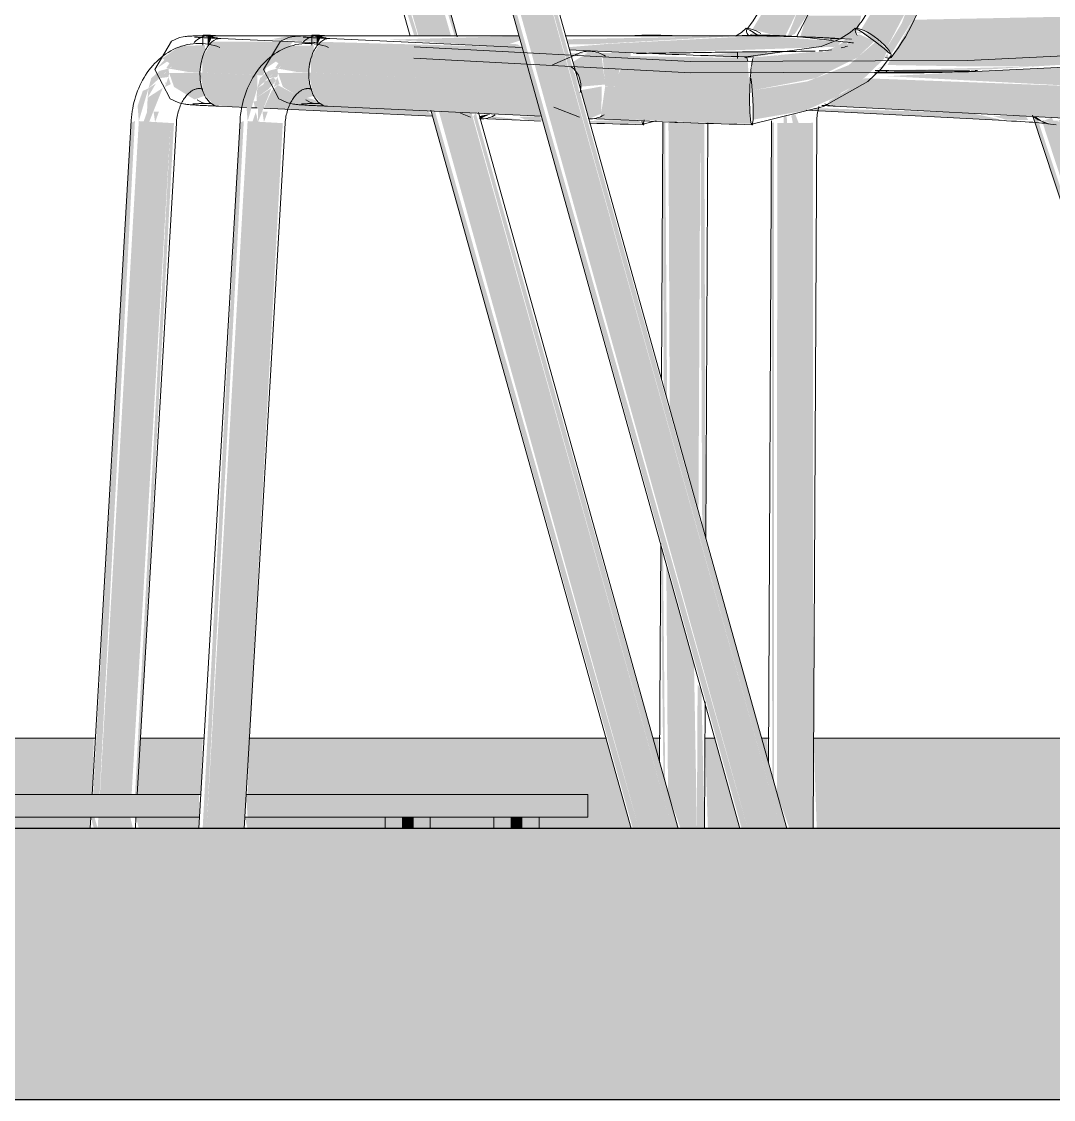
# Model space of a CAD drawing. Header units: inches. Extents: x -55396 to -733, y -290 to 853.
# Drawn here: x -14087.47 to -14064.63, y -6 to 17.87 of the extents above; entities that cross this region are included whole.
import ezdxf

# ---------------------------------------------------------------- set-up
doc = ezdxf.new("R2010")
doc.units = ezdxf.units.IN
doc.header["$MEASUREMENT"] = 0
doc.linetypes.add('Grid Line 1_2_', pattern=[0.875, 0.5, -0.125, 0.125, -0.125])
doc.linetypes.add('Grid Line 1_2__2_', pattern=[0.875, 0.5, -0.125, 0.125, -0.125])
for name, color, linetype, lineweight in [('A-FLOR', 192, 'Continuous', 9), ('A-FLOR-LEVL', 51, 'Continuous', 9), ('A-GLAZ-CWMG', 51, 'Continuous', 9), ('I-FURN', 30, 'Continuous', 9)]:
    doc.layers.add(name, color=color, linetype=linetype, lineweight=lineweight)

# ---------------------------------------------------------------- blocks, each defined once
blk = doc.blocks.new('Locker Rooms and Restrooms_rvt-4-Section 6')
at = {"layer": 'A-FLOR-LEVL', "linetype": 'Grid Line 1_2__2_'}
blk.add_line((-26557.324, 0), (-21746.959, 0), dxfattribs=at)
blk = doc.blocks.new('Struct_Xcel_Sports Complex_rvt-4-Section 6')
at = {"layer": 'A-FLOR'}
blk.add_hatch(color=254, dxfattribs=at).paths.add_polyline_path([(-24981.533, -6), (-22066.14, -6), (-22066.14, 0), (-26273.39, 0), (-26273.39, -6), (-25258.007, -6)], flags=0)
at = {"layer": 'A-FLOR', "color": 130, "lineweight": 25}
for p, q in [((-22066.14, 0), (-26273.39, 0)), ((-26273.39, -6), (-22066.14, -6))]:
    blk.add_line(p, q, dxfattribs=at)
blk = doc.blocks.new('Falcon 7700 Series Pedestal Base - 36_ Square Top x 30_ - Wheelchair Height-460525-Section 6')
at = {"layer": 'I-FURN'}
h = blk.add_hatch(color=256, dxfattribs=at)
h.paths.add_polyline_path([(-26189.257, 0.25), (-26182.332, 0.25), (-26182.332, 0.75), (-26189.897, 0.75), (-26189.863, 0.25), (-26189.374, 0.25)], flags=0)
h.paths.add_polyline_path([(-26191.107, 0.25), (-26190.926, 0.25), (-26190.94, 0.75), (-26197.888, 0.75), (-26197.888, 0.25)], flags=0)
blk.add_hatch(color=256, dxfattribs=at).paths.add_polyline_path([(-26184.04, 0), (-26183.781, 0), (-26183.781, 0.25), (-26184.04, 0.25)], flags=0)
for p, q in [((-26197.888, 0.75), (-26190.895, 0.75)), ((-26189.906, 0.75), (-26182.332, 0.75)), ((-26182.332, 0.25), (-26182.332, 0.75)), ((-26190.925, 0.25), (-26197.888, 0.25)), ((-26182.332, 0.25), (-26189.935, 0.25)), ((-26184.41, 0.25), (-26184.41, 0)), ((-26183.41, 0), (-26183.41, 0.25))]:
    blk.add_line(p, q, dxfattribs=at)
blk = doc.blocks.new('HermanMiller_Collection_Air-Chair_SideChair_Arms - Arms-457867-Section 6')
at = {"layer": 'I-FURN'}
for points in [[(-26178.872, 0), (-26178.795, 0), (-26184.607, 20.529), (-26184.661, 20.436), (-26178.927, 0)], [(-26178.479, 0), (-26178.062, 0), (-26183.856, 20.734), (-26184.53, 20.578), (-26178.795, 0), (-26178.593, 0)], [(-26177.994, 0), (-26177.928, 0), (-26183.764, 20.734), (-26183.841, 20.734), (-26178.062, 0)], [(-26188.329, 17.331), (-26188.245, 17.527), (-26188.335, 17.539), (-26188.335, 17.332)], [(-26182.487, 16.428), (-26181.949, 16.475), (-26182.032, 17.144), (-26182.279, 17.212), (-26182.66, 16.978), (-26182.493, 16.489)], [(-26179.018, 17.069), (-26179.018, 17.195), (-26179.829, 17.103), (-26179.227, 17.078)], [(-26178.812, 17.06), (-26178.742, 17.07), (-26177.899, 17.208), (-26179.018, 17.195), (-26179.018, 17.069), (-26178.814, 17.06)], [(-26178.676, 15.697), (-26177.521, 15.898), (-26176.817, 16.21), (-26176.702, 16.306), (-26176.355, 16.482), (-26175.774, 17.047), (-26175.714, 17.219), (-26175.987, 17.401), (-26176.56, 16.904), (-26177.469, 16.545), (-26178.693, 16.344), (-26178.67, 15.816)], [(-26178.75, 16.318), (-26178.798, 17.059), (-26178.814, 17.06), (-26181.387, 17.107), (-26181.55, 16.953), (-26181.689, 16.614), (-26181.71, 16.423), (-26179.822, 16.35)], [(-26182.51, 16.348), (-26182.626, 16.738), (-26182.636, 16.713), (-26182.602, 16.614)], [(-26175.719, 16.733), (-26175.7, 16.792), (-26175.788, 16.733)], [(-26170.674, 15.675), (-26170.979, 15.806), (-26171.161, 16.098), (-26171.213, 16.426), (-26176.201, 16.614), (-26176.617, 16.336), (-26176.989, 16.112), (-26177.018, 16.049), (-26176.859, 15.997), (-26170.691, 15.676)], [(-26182.308, 15.714), (-26182.033, 15.832), (-26182.027, 16.433), (-26182.498, 16.348), (-26182.453, 16.233), (-26182.326, 15.779)], [(-26178.714, 15.606), (-26178.752, 16.124), (-26178.75, 16.318), (-26181.71, 16.423), (-26181.652, 16.048), (-26181.475, 15.775), (-26181.356, 15.7), (-26179.594, 15.62)], [(-26178.686, 15.639), (-26178.704, 15.755), (-26178.688, 15.647)], [(-26190.773, 0), (-26189.948, 15.67), (-26190.032, 15.624), (-26190.858, 0.005), (-26190.787, 0)], [(-26190.411, 0), (-26190.066, 0), (-26189.158, 15.624), (-26189.863, 15.665), (-26190.773, 0), (-26190.542, 0)], [(-26190.066, 0), (-26189.94, 0.008), (-26189.085, 15.62), (-26189.158, 15.624), (-26190.066, 0)], [(-26178.211, 1.015), (-26178.212, 15.637), (-26178.265, 15.622), (-26178.251, 1.158)], [(-26177.871, 0), (-26177.51, 0), (-26177.433, 15.624), (-26178.139, 15.622), (-26178.149, 0.791), (-26177.872, 0)], [(-26177.51, 0), (-26177.344, 0), (-26177.348, 15.629), (-26177.433, 15.624), (-26177.51, 0)]]:
    blk.add_hatch(color=256, dxfattribs=at).paths.add_polyline_path(points, flags=0)
h = blk.add_hatch(color=256, dxfattribs=at)
h.paths.add_polyline_path([(-26175.871, 18.376), (-26175.888, 18.214), (-26175.885, 18.324)], flags=0)
h.paths.add_polyline_path([(-26175.714, 17.287), (-26175.13, 18.406), (-26174.99, 19.014), (-26175.648, 19.091), (-26176.043, 18.09), (-26176.281, 17.697), (-26175.888, 17.456), (-26175.794, 17.371)], flags=0)
h = blk.add_hatch(color=256, dxfattribs=at)
h.paths.add_polyline_path([(-26175.078, 18.002), (-26174.942, 18.516), (-26174.851, 19.002), (-26174.942, 19.009), (-26175.384, 17.835), (-26175.714, 17.287), (-26175.62, 17.144), (-26175.164, 17.869)], flags=0)
h.paths.add_polyline_path([(-26175.078, 18.002), (-26174.753, 19.01), (-26174.786, 19.002), (-26175.053, 18.086)], flags=0)
h = blk.add_hatch(color=256, dxfattribs=at)
h.paths.add_polyline_path([(-26175.078, 18.002), (-26175.432, 17.371), (-26175.136, 17.909)], flags=0)
h.paths.add_polyline_path([(-26172.438, 16.876), (-26170.269, 17.01), (-26170.323, 17.264), (-26170.374, 17.977), (-26170.399, 18.004), (-26175.138, 17.909), (-26175.7, 16.907), (-26173.827, 16.876)], flags=0)
h.paths.add_polyline_path([(-26170.154, 16.959), (-26170.134, 17.011), (-26170.172, 17.006)], flags=0)
h = blk.add_hatch(color=256, dxfattribs=at)
h.paths.add_polyline_path([(-26182.223, 17.367), (-26178.976, 17.552), (-26182.799, 17.477), (-26182.769, 17.367), (-26182.467, 17.367)], flags=0)
h.paths.add_polyline_path([(-26184.084, 17.368), (-26183.829, 17.451), (-26183.856, 17.549), (-26186.787, 17.468), (-26184.177, 17.368)], flags=0)
h = blk.add_hatch(color=256, dxfattribs=at)
h.paths.add_polyline_path([(-26181.249, 17.162), (-26176.822, 17.312), (-26176.728, 17.426), (-26178.379, 17.548), (-26179.227, 17.517), (-26181.855, 17.379), (-26182.751, 17.303), (-26182.735, 17.246), (-26181.222, 17.168)], flags=0)
h.paths.add_polyline_path([(-26176.733, 17.281), (-26176.463, 17.394), (-26176.686, 17.325)], flags=0)
h.paths.add_polyline_path([(-26183.786, 17.296), (-26183.894, 17.368), (-26186.499, 17.451), (-26184.434, 17.326)], flags=0)
h = blk.add_hatch(color=256, dxfattribs=at)
h.paths.add_polyline_path([(-26176.579, 17.426), (-26176.568, 17.343), (-26176.601, 17.406)], flags=0)
h.paths.add_polyline_path([(-26178.116, 17.107), (-26178.147, 17.15), (-26178.147, 17.106)], flags=0)
h.paths.add_polyline_path([(-26178.693, 16.344), (-26177.294, 16.614), (-26176.366, 17.072), (-26175.987, 17.437), (-26176.329, 17.589), (-26177.067, 17.207), (-26177.447, 17.19), (-26178.678, 17.074), (-26178.694, 16.992), (-26178.723, 16.614), (-26178.703, 16.444)], flags=0)
h = blk.add_hatch(color=256, dxfattribs=at)
h.paths.add_polyline_path([(-26171.213, 16.426), (-26171.189, 16.897), (-26175.7, 16.66), (-26171.668, 16.449)], flags=0)
h.paths.add_polyline_path([(-26176.608, 17.413), (-26176.579, 17.484), (-26176.728, 17.426)], flags=0)
h = blk.add_hatch(color=256, dxfattribs=at)
h.paths.add_polyline_path([(-26175.677, 17.058), (-26175.7, 17.161), (-26175.752, 17.095), (-26175.7, 17.069)], flags=0)
h.paths.add_polyline_path([(-26175.62, 17.144), (-26175.965, 17.514), (-26176.261, 17.648), (-26176.405, 17.625), (-26176.306, 17.604), (-26176.261, 17.633), (-26175.7, 17.17)], flags=0)
h = blk.add_hatch(color=256, dxfattribs=at)
h.paths.add_polyline_path([(-26188.509, 16.742), (-26188.401, 17.212), (-26188.401, 17.341), (-26188.947, 17.331), (-26189.343, 17.057), (-26189.183, 16.946), (-26189.254, 16.839), (-26188.782, 16.755)], flags=0)
h.paths.add_polyline_path([(-26189.168, 16.839), (-26189.139, 16.884), (-26189.148, 16.84)], flags=0)
h = blk.add_hatch(color=256, dxfattribs=at)
h.paths.add_polyline_path([(-26181.71, 16.423), (-26181.634, 16.798), (-26181.387, 17.107), (-26181.387, 17.183), (-26182.712, 17.165), (-26182.633, 17.099), (-26182.279, 17.212), (-26182.003, 17.081), (-26181.949, 16.434)], flags=0)
h.paths.add_polyline_path([(-26183.567, 16.51), (-26183.786, 17.296), (-26188.245, 17.421), (-26188.457, 17.069), (-26188.457, 16.74), (-26183.722, 16.517)], flags=0)
h = blk.add_hatch(color=256, dxfattribs=at)
h.paths.add_polyline_path([(-26189.863, 15.665), (-26189.649, 16.391), (-26189.776, 16.333), (-26189.89, 16.003)], flags=0)
h.paths.add_polyline_path([(-26189.649, 16.391), (-26189.168, 16.839), (-26189.408, 16.776), (-26189.589, 16.615)], flags=0)
h.paths.add_polyline_path([(-26189.457, 16.84), (-26189.191, 17.015), (-26189.286, 17.034), (-26189.408, 16.895)], flags=0)
h = blk.add_hatch(color=256, dxfattribs=at)
h.paths.add_polyline_path([(-26189.502, 15.643), (-26189.416, 15.878), (-26189.535, 15.873)], flags=0)
h.paths.add_polyline_path([(-26189.207, 16.642), (-26189.19, 16.727), (-26189.207, 16.803), (-26189.401, 16.616), (-26189.255, 16.636)], flags=0)
h.paths.add_polyline_path([(-26189.286, 16.418), (-26189.155, 16.486), (-26189.207, 16.642)], flags=0)
h.paths.add_polyline_path([(-26189.632, 15.651), (-26189.332, 16.4), (-26189.667, 16.183), (-26189.63, 15.873)], flags=0)
h.paths.add_polyline_path([(-26189.632, 15.651), (-26189.682, 15.865), (-26189.755, 15.658)], flags=0)
h.paths.add_polyline_path([(-26189.667, 16.183), (-26189.485, 16.497), (-26189.649, 16.391)], flags=0)
h = blk.add_hatch(color=256, dxfattribs=at)
h.paths.add_polyline_path([(-26188.633, 16.143), (-26188.399, 16.229), (-26188.502, 16.574), (-26188.509, 16.742), (-26189.19, 16.727), (-26189.083, 16.423), (-26188.651, 16.156)], flags=0)
h.paths.add_polyline_path([(-26189.262, 16.487), (-26189.286, 16.546), (-26189.286, 16.496)], flags=0)
h = blk.add_hatch(color=256, dxfattribs=at)
h.paths.add_polyline_path([(-26181.227, 15.675), (-26181.475, 15.775), (-26181.652, 16.048), (-26181.71, 16.423), (-26181.95, 16.428), (-26182.047, 15.771), (-26182.14, 15.718), (-26181.246, 15.676)], flags=0)
h.paths.add_polyline_path([(-26183.362, 15.775), (-26183.567, 16.51), (-26188.509, 16.742), (-26188.417, 16.26), (-26188.19, 16.014), (-26188.097, 15.997), (-26183.722, 15.792)], flags=0)
h = blk.add_hatch(color=256, dxfattribs=at)
h.paths.add_polyline_path([(-26172.438, 16.876), (-26175.7, 16.792), (-26175.7, 16.783), (-26173.461, 16.81)], flags=0)
h.paths.add_polyline_path([(-26175.941, 16.808), (-26175.7, 16.907), (-26175.858, 16.864)], flags=0)
h = blk.add_hatch(color=256, dxfattribs=at)
h.paths.add_polyline_path([(-26177.794, 15.619), (-26177.665, 15.621), (-26177.749, 15.836), (-26177.827, 15.777), (-26177.81, 15.697)], flags=0)
h.paths.add_polyline_path([(-26177.923, 15.621), (-26177.932, 15.805), (-26178, 15.769), (-26178, 15.623)], flags=0)
for p, q in [((-26177.927, 0), (-26183.702, 20.719)), ((-26184.666, 20.451), (-26178.965, 0)), ((-26176.414, 17.711), (-26176.415, 17.721)), ((-26188.444, 17.565), (-26188.444, 17.347)), ((-26183.785, 17.296), (-26188.046, 17.496)), ((-26178.784, 17.552), (-26182.832, 17.551)), ((-26176.497, 17.48), (-26176.799, 17.496)), ((-26181.173, 17.173), (-26182.748, 17.247)), ((-26179.018, 17.053), (-26179.018, 17.195)), ((-26182.557, 17.157), (-26183.113, 16.908)), ((-26178.837, 17.091), (-26178.855, 17.066)), ((-26188.252, 16.052), (-26188.342, 16.052)), ((-26188.111, 15.997), (-26183.36, 15.774)), ((-26176.883, 15.998), (-26170.694, 15.675)), ((-26183.086, 15.972), (-26182.518, 15.754)), ((-26190.03, 15.676), (-26190.94, 0.011)), ((-26189.939, 0), (-26189.032, 15.618)), ((-26182.325, 15.726), (-26181.244, 15.675)), ((-26178.265, 15.65), (-26178.336, 1.459)), ((-26178.265, 15.671), (-26178.265, 15.65)), ((-26177.343, 0), (-26177.265, 15.645)), ((-26178.964, 0), (-26178.959, 0))]:
    blk.add_line(p, q, dxfattribs=at)
at = {"layer": 'I-FURN', "flags": 128}
for points in [[(-26175.732, 19.197), (-26175.754, 19.09), (-26175.779, 18.983), (-26175.807, 18.877), (-26175.839, 18.771), (-26175.874, 18.667), (-26175.912, 18.563), (-26175.954, 18.461), (-26175.998, 18.361), (-26176.046, 18.262), (-26176.096, 18.166), (-26176.149, 18.071), (-26176.205, 17.979), (-26176.263, 17.889), (-26176.324, 17.802), (-26176.387, 17.718), (-26176.405, 17.694)], [(-26175.62, 17.075), (-26175.536, 17.185), (-26175.456, 17.298), (-26175.379, 17.414), (-26175.305, 17.533), (-26175.236, 17.655), (-26175.17, 17.779), (-26175.107, 17.905), (-26175.049, 18.033), (-26174.995, 18.164), (-26174.945, 18.296), (-26174.898, 18.429), (-26174.857, 18.565), (-26174.819, 18.701), (-26174.785, 18.838), (-26174.756, 18.976), (-26174.749, 19.015)], [(-26178.837, 17.091), (-26177.168, 17.316), (-26176.75, 17.486), (-26176.526, 17.627), (-26176.417, 17.72)], [(-26176.415, 17.721), (-26176.387, 17.711), (-26176.335, 17.681), (-26176.261, 17.633), (-26176.171, 17.57), (-26176.07, 17.498), (-26175.965, 17.42)], [(-26189.51, 16.809), (-26189.138, 17.439), (-26188.96, 17.514), (-26188.884, 17.532), (-26188.84, 17.538), (-26188.809, 17.542), (-26188.783, 17.544), (-26188.76, 17.546), (-26188.737, 17.547), (-26188.715, 17.548), (-26188.692, 17.549), (-26188.668, 17.55), (-26188.643, 17.55), (-26188.617, 17.551), (-26188.589, 17.551), (-26188.561, 17.552), (-26188.531, 17.552), (-26188.499, 17.552), (-26188.467, 17.552), (-26188.433, 17.552), (-26188.398, 17.552), (-26188.362, 17.552), (-26188.338, 17.552)], [(-26188.633, 17.526), (-26188.631, 17.526), (-26188.624, 17.526), (-26188.614, 17.525), (-26188.601, 17.523), (-26188.585, 17.522), (-26188.567, 17.521), (-26188.547, 17.52), (-26188.525, 17.518), (-26188.501, 17.517), (-26188.475, 17.515), (-26188.447, 17.514), (-26188.417, 17.512), (-26188.387, 17.51), (-26188.354, 17.509), (-26188.32, 17.507), (-26188.285, 17.506), (-26188.249, 17.504), (-26188.211, 17.502), (-26188.172, 17.501), (-26188.132, 17.499), (-26188.091, 17.498), (-26188.049, 17.496), (-26188.049, 17.496)], [(-26183.856, 17.551), (-26186.215, 17.55), (-26188.339, 17.552)], [(-26176.786, 17.495), (-26176.811, 17.497), (-26176.838, 17.498), (-26176.865, 17.5), (-26176.894, 17.502), (-26176.924, 17.504), (-26176.956, 17.505), (-26176.988, 17.507), (-26177.022, 17.509), (-26177.057, 17.511), (-26177.094, 17.512), (-26177.132, 17.514), (-26177.17, 17.516), (-26177.21, 17.518), (-26177.251, 17.519), (-26177.293, 17.521), (-26177.336, 17.523), (-26177.379, 17.524), (-26177.423, 17.526), (-26177.469, 17.527), (-26177.514, 17.529), (-26177.561, 17.53), (-26177.607, 17.532), (-26177.655, 17.533), (-26177.702, 17.535), (-26177.75, 17.536), (-26177.798, 17.537), (-26177.847, 17.539), (-26177.895, 17.54), (-26177.944, 17.541), (-26177.992, 17.542), (-26178.04, 17.543), (-26178.088, 17.544), (-26178.136, 17.545), (-26178.183, 17.546), (-26178.23, 17.547), (-26178.277, 17.548), (-26178.323, 17.548), (-26178.368, 17.549), (-26178.412, 17.55), (-26178.456, 17.55), (-26178.499, 17.551), (-26178.541, 17.551), (-26178.582, 17.552), (-26178.622, 17.552), (-26178.661, 17.552), (-26178.699, 17.552), (-26178.736, 17.552), (-26178.771, 17.552), (-26178.784, 17.552)], [(-26188.467, 17.385), (-26188.533, 17.387), (-26188.598, 17.385), (-26188.663, 17.38), (-26188.728, 17.371), (-26188.793, 17.359), (-26188.856, 17.343), (-26188.919, 17.325), (-26188.98, 17.303), (-26189.041, 17.278), (-26189.099, 17.25), (-26189.157, 17.22), (-26189.213, 17.187), (-26189.267, 17.152), (-26189.32, 17.114), (-26189.371, 17.074), (-26189.42, 17.031), (-26189.467, 16.987), (-26189.513, 16.941), (-26189.557, 16.893), (-26189.599, 16.843), (-26189.639, 16.791), (-26189.677, 16.738), (-26189.713, 16.684), (-26189.747, 16.628), (-26189.78, 16.571), (-26189.81, 16.513), (-26189.839, 16.453), (-26189.865, 16.393), (-26189.89, 16.332), (-26189.913, 16.269), (-26189.934, 16.206), (-26189.953, 16.143), (-26189.97, 16.078), (-26189.985, 16.013), (-26189.998, 15.948), (-26190.009, 15.882), (-26190.018, 15.815), (-26190.025, 15.749), (-26190.03, 15.682), (-26190.03, 15.676)], [(-26188.073, 17.298), (-26188.135, 17.321), (-26188.197, 17.34), (-26188.261, 17.356), (-26188.325, 17.369), (-26188.39, 17.378), (-26188.455, 17.384), (-26188.467, 17.385)], [(-26186.177, 17.307), (-26180.063, 16.983), (-26173.929, 17.005), (-26170.113, 17.193)], [(-26175.965, 17.42), (-26175.864, 17.342), (-26175.774, 17.27), (-26175.7, 17.207), (-26175.647, 17.159)], [(-26186.181, 17.056), (-26180.053, 16.732), (-26173.905, 16.755), (-26170.112, 16.943)], [(-26181.173, 17.173), (-26181.041, 17.167), (-26180.904, 17.161), (-26180.762, 17.155), (-26180.617, 17.149), (-26180.468, 17.143), (-26180.315, 17.137), (-26180.158, 17.132), (-26179.999, 17.126), (-26179.836, 17.12), (-26179.671, 17.115), (-26179.504, 17.109), (-26179.334, 17.104), (-26179.163, 17.098), (-26178.99, 17.093), (-26178.817, 17.088), (-26178.657, 17.084)], [(-26178.789, 16.991), (-26178.814, 17.066), (-26178.837, 17.091)], [(-26178.705, 15.597), (-26177.117, 15.991), (-26176.134, 16.544), (-26175.832, 16.833), (-26175.617, 17.12)], [(-26189.51, 16.809), (-26189.169, 16.16), (-26188.995, 16.077), (-26188.921, 16.056), (-26188.877, 16.047), (-26188.846, 16.042), (-26188.82, 16.038), (-26188.797, 16.035), (-26188.775, 16.033), (-26188.752, 16.031), (-26188.729, 16.029), (-26188.705, 16.027), (-26188.68, 16.025), (-26188.654, 16.023), (-26188.627, 16.022), (-26188.598, 16.02), (-26188.568, 16.018), (-26188.537, 16.016), (-26188.505, 16.014), (-26188.471, 16.013), (-26188.436, 16.011), (-26188.4, 16.009), (-26188.362, 16.008), (-26188.324, 16.006), (-26188.284, 16.004), (-26188.244, 16.002), (-26188.202, 16.001), (-26188.159, 15.999), (-26188.116, 15.998), (-26188.108, 15.997)], [(-26178.693, 16.344), (-26178.713, 16.537), (-26178.722, 16.616)], [(-26189.032, 15.618), (-26189.029, 15.655), (-26189.025, 15.692), (-26189.02, 15.729), (-26189.014, 15.765), (-26189.007, 15.801), (-26188.999, 15.836), (-26188.99, 15.871), (-26188.98, 15.905), (-26188.97, 15.938), (-26188.958, 15.97), (-26188.945, 16.002), (-26188.932, 16.032), (-26188.918, 16.061), (-26188.903, 16.09), (-26188.888, 16.117), (-26188.872, 16.142), (-26188.856, 16.167), (-26188.839, 16.19), (-26188.822, 16.212), (-26188.805, 16.233), (-26188.788, 16.252), (-26188.771, 16.269), (-26188.754, 16.286), (-26188.736, 16.3), (-26188.719, 16.314), (-26188.703, 16.326), (-26188.686, 16.337), (-26188.67, 16.347), (-26188.654, 16.355), (-26188.639, 16.362), (-26188.624, 16.368), (-26188.61, 16.373), (-26188.596, 16.378), (-26188.583, 16.381), (-26188.57, 16.383), (-26188.557, 16.385), (-26188.545, 16.386), (-26188.533, 16.387), (-26188.52, 16.386), (-26188.519, 16.386)], [(-26188.519, 16.386), (-26188.507, 16.385), (-26188.495, 16.384), (-26188.483, 16.381), (-26188.471, 16.378), (-26188.458, 16.375), (-26188.445, 16.37), (-26188.443, 16.369)], [(-26178.706, 15.597), (-26178.688, 15.622), (-26178.676, 15.697), (-26178.67, 15.816), (-26178.671, 15.97), (-26178.679, 16.151), (-26178.693, 16.344)], [(-26188.67, 16.048), (-26188.667, 16.049), (-26188.661, 16.049), (-26188.65, 16.049), (-26188.637, 16.05), (-26188.622, 16.05), (-26188.603, 16.051), (-26188.583, 16.051), (-26188.561, 16.051), (-26188.537, 16.052), (-26188.511, 16.052), (-26188.483, 16.052), (-26188.454, 16.052), (-26188.423, 16.052), (-26188.39, 16.052), (-26188.356, 16.052), (-26188.342, 16.052)], [(-26176.896, 15.999), (-26176.913, 16), (-26176.933, 16.001), (-26176.954, 16.003), (-26176.978, 16.004), (-26177.003, 16.006), (-26177.03, 16.007), (-26177.059, 16.009), (-26177.089, 16.01), (-26177.121, 16.012), (-26177.154, 16.014)], [(-26177.221, 15.986), (-26177.23, 15.952), (-26177.237, 15.918), (-26177.244, 15.882), (-26177.25, 15.846), (-26177.255, 15.809), (-26177.259, 15.772), (-26177.262, 15.734), (-26177.264, 15.696), (-26177.265, 15.658), (-26177.265, 15.645)], [(-26181.244, 15.675), (-26181.109, 15.669), (-26180.969, 15.663), (-26180.826, 15.657), (-26180.678, 15.65), (-26180.526, 15.644), (-26180.371, 15.638), (-26180.213, 15.633), (-26180.052, 15.627), (-26179.888, 15.621), (-26179.721, 15.615), (-26179.552, 15.61), (-26179.381, 15.604), (-26179.208, 15.599), (-26179.034, 15.594), (-26178.858, 15.589), (-26178.698, 15.585)]]:
    blk.add_lwpolyline(points, dxfattribs=at)
at = {"layer": 'I-FURN'}
for centre, major_axis, ratio, start_param, end_param in [((-26176.013, 17.385), (-0.393, 0.31), 0.26753, 5.651962, 6.960959), ((-26176.013, 17.385), (-0.393, 0.31), 0.26753, 4.081166, 5.651962), ((-26172.039, 101.858), (0, 84.692), 0.707107, 3.05175, 3.065619), ((-26182.298, 16.463), (-0.021, 0.75), 0.90616, 0.221091, 0.465217), ((-26182.298, 16.463), (-0.021, 0.75), 0.90616, 6.224803, 6.486603), ((-26182.298, 16.463), (-0.021, 0.75), 0.90616, 5.701205, 6.224803), ((-26176.013, 17.385), (-0.393, 0.31), 0.26753, 2.51037, 4.081166), ((-26178.677, 16.334), (0.02, 0.75), 0.096081, 0.286594, 0.768007), ((-26182.94, 16.444), (-0.014, 0.5), 0.90616, 4.654007, 5.701205), ((-26178.677, 16.334), (0.02, 0.75), 0.096081, 0.810193, 1.595591), ((-26182.94, 16.444), (-0.014, 0.5), 0.90616, 4.392208, 4.654007), ((-26178.677, 16.334), (0.02, 0.75), 0.096081, 1.595591, 3.166388), ((-26182.298, 16.463), (-0.021, 0.75), 0.90616, 3.358196, 3.60681), ((-26182.298, 16.463), (-0.021, 0.75), 0.90616, 3.083211, 3.34501), ((-26178.677, 16.334), (0.02, 0.75), 0.096081, 3.166388, 3.428187), ((-26190.441, -0.018), (-0.499, 0.029), 0.004932, 0.057933, 0.843331)]:
    blk.add_ellipse(centre, major_axis=major_axis, ratio=ratio, start_param=start_param, end_param=end_param, dxfattribs=at)
for points in [[(-26188.639, 17.405), (-26188.593, 17.455), (-26188.491, 17.532), (-26188.378, 17.555), (-26188.322, 17.552)], [(-26188.028, 17.55), (-26188.125, 17.557), (-26188.292, 17.568), (-26188.436, 17.572), (-26188.458, 17.562), (-26188.354, 17.541), (-26188.21, 17.521), (-26188.123, 17.51)], [(-26188.322, 17.552), (-26188.284, 17.55), (-26188.246, 17.541), (-26188.21, 17.527)], [(-26176.822, 17.496), (-26176.872, 17.497), (-26176.921, 17.49), (-26176.969, 17.477)], [(-26177.21, 17.218), (-26177.119, 17.222), (-26177.027, 17.228), (-26176.937, 17.241)], [(-26176.723, 17.286), (-26176.676, 17.297), (-26176.631, 17.311), (-26176.585, 17.326)], [(-26176.454, 17.396), (-26176.498, 17.401), (-26176.542, 17.405), (-26176.586, 17.41)], [(-26175.975, 16.784), (-26175.906, 16.785), (-26175.842, 16.784), (-26175.788, 16.784)], [(-26175.788, 16.784), (-26175.47, 16.779), (-26174.835, 16.774), (-26174.2, 16.779), (-26173.883, 16.783)], [(-26173.758, 16.784), (-26173.727, 16.784), (-26173.689, 16.782), (-26173.709, 16.777), (-26173.802, 16.771), (-26173.959, 16.763), (-26174.16, 16.755), (-26174.38, 16.748), (-26174.594, 16.742), (-26174.715, 16.74), (-26174.767, 16.739)], [(-26188.359, 16.053), (-26188.433, 16.057), (-26188.508, 16.086), (-26188.574, 16.138)], [(-26188.342, 16.052), (-26188.347, 16.052), (-26188.353, 16.052), (-26188.359, 16.053)]]:
    blk.add_open_spline(points, degree=3, dxfattribs=at)
for points, knots in [([(-26188.06, 17.496), (-26188.122, 17.495), (-26188.25, 17.444), (-26188.399, 17.246), (-26188.486, 16.995), (-26188.507, 16.826), (-26188.509, 16.742)], [0, 0, 0, 0, 0.285714, 0.571429, 0.785714, 1, 1, 1, 1]), ([(-26177.412, 17.508), (-26177.543, 17.525), (-26177.87, 17.553), (-26178.378, 17.571), (-26178.782, 17.566), (-26178.967, 17.555), (-26179.043, 17.548)], [-1, -1, -1, -1, -0.7, -0.4, -0.2, 0, 0, 0, 0]), ([(-26181.255, 17.162), (-26181.138, 17.164), (-26180.832, 17.169), (-26180.307, 17.177), (-26179.678, 17.186), (-26179.24, 17.192), (-26179.018, 17.195)], [-0.9122223, -0.9122223, -0.9122223, -0.9122223, -0.75, -0.5, -0.25, 0, 0, 0, 0]), ([(-26179.018, 17.195), (-26178.734, 17.198), (-26178.161, 17.205), (-26177.584, 17.212), (-26177.298, 17.215)], [-1, -1, -1, -1, -0.5, -0.0039032, -0.0039032, -0.0039032, -0.0039032]), ([(-26188.509, 16.742), (-26188.512, 16.629), (-26188.487, 16.404), (-26188.377, 16.158), (-26188.237, 16.023), (-26188.143, 15.997), (-26188.097, 15.997)], [0, 0, 0, 0, 0.285714, 0.571429, 0.785714, 1, 1, 1, 1]), ([(-26174.767, 16.739), (-26175.084, 16.735), (-26175.491, 16.732), (-26175.898, 16.733), (-26175.987, 16.733)], [-1, -1, -1, -1, -0.5, -0.3590861, -0.3590861, -0.3590861, -0.3590861]), ([(-26177.089, 16.05), (-26177.067, 16.04), (-26176.993, 16.01), (-26176.915, 15.998), (-26176.859, 15.997)], [0.7641359, 0.7641359, 0.7641359, 0.7641359, 0.8333333, 1, 1, 1, 1])]:
    blk.add_open_spline(points, degree=3, knots=knots, dxfattribs=at)
blk = doc.blocks.new('Falcon 7700 Series Pedestal Base - 36_ Square Top x 30_ - Wheelchair Height-V368-Section 6')
at = {"layer": 'I-FURN'}
blk.add_hatch(color=256, dxfattribs=at).paths.add_polyline_path([(-26186.449, 0), (-26186.19, 0), (-26186.19, 0.25), (-26186.449, 0.25)], flags=0)
for p, q in [((-26186.819, 0.25), (-26186.819, 0)), ((-26185.819, 0), (-26185.819, 0.25))]:
    blk.add_line(p, q, dxfattribs=at)
blk = doc.blocks.new('HermanMiller_Collection_Air-Chair_SideChair_Arms - Arms-V369-Section 6')
at = {"layer": 'I-FURN'}
h = blk.add_hatch(color=256, dxfattribs=at)
h.paths.add_polyline_path([(-26181.204, 0), (-26185.717, 15.885), (-26185.802, 15.889), (-26181.336, 0), (-26181.28, 0)], flags=0)
h.paths.add_polyline_path([(-26186.107, 17.55), (-26186.096, 17.552), (-26187.016, 20.529), (-26187.07, 20.436), (-26186.174, 17.55)], flags=0)
h = blk.add_hatch(color=256, dxfattribs=at)
h.paths.add_polyline_path([(-26180.888, 0), (-26180.47, 0), (-26184.908, 15.848), (-26185.63, 15.881), (-26181.204, 0), (-26181.002, 0)], flags=0)
h.paths.add_polyline_path([(-26185.362, 17.55), (-26186.265, 20.734), (-26186.939, 20.578), (-26186.082, 17.55), (-26185.376, 17.55)], flags=0)
h = blk.add_hatch(color=256, dxfattribs=at)
h.paths.add_polyline_path([(-26180.403, 0), (-26180.337, 0), (-26184.812, 15.843), (-26184.867, 15.775), (-26180.47, 0)], flags=0)
h.paths.add_polyline_path([(-26185.229, 17.55), (-26186.173, 20.734), (-26186.25, 20.734), (-26185.28, 17.55), (-26185.238, 17.55)], flags=0)
h = blk.add_hatch(color=256, dxfattribs=at)
h.paths.add_polyline_path([(-26178.28, 18.376), (-26178.245, 18.324), (-26178.294, 18.324)], flags=0)
h.paths.add_polyline_path([(-26177.976, 17.531), (-26177.539, 18.406), (-26177.399, 19.014), (-26178.057, 19.091), (-26178.452, 18.09), (-26178.69, 17.697), (-26178.082, 17.535), (-26178.003, 17.532)], flags=0)
h = blk.add_hatch(color=256, dxfattribs=at)
h.paths.add_polyline_path([(-26177.487, 18.002), (-26177.351, 18.516), (-26177.26, 19.002), (-26177.351, 19.009), (-26177.792, 17.835), (-26177.919, 17.529), (-26177.751, 17.596), (-26177.573, 17.869)], flags=0)
h.paths.add_polyline_path([(-26177.487, 18.002), (-26177.162, 19.01), (-26177.195, 19.002), (-26177.462, 18.086)], flags=0)
for points in [[(-26176.965, 17.453), (-26176.568, 17.483), (-26176.392, 17.548), (-26176.404, 17.633), (-26176.328, 17.676), (-26176.342, 17.723), (-26176.281, 18), (-26177.487, 18.002), (-26177.636, 17.517), (-26176.983, 17.455)], [(-26190.738, 17.331), (-26190.654, 17.527), (-26190.744, 17.539), (-26190.744, 17.332)], [(-26178.434, 17.55), (-26178.814, 17.625), (-26178.715, 17.604), (-26178.67, 17.633), (-26178.473, 17.552)], [(-26178.558, 17.555), (-26178.738, 17.589), (-26178.725, 17.562), (-26178.594, 17.557)], [(-26189.52, 16.676), (-26189.45, 16.847), (-26188.934, 17.337), (-26188.858, 17.421), (-26190.654, 17.421), (-26190.866, 17.069), (-26190.866, 16.74), (-26189.589, 16.68)], [(-26188.335, 17.396), (-26188.401, 17.425), (-26188.401, 17.399)], [(-26184.717, 15.714), (-26184.481, 15.827), (-26184.734, 15.775)], [(-26173.083, 15.675), (-26173.827, 15.839), (-26177.359, 15.956), (-26177.293, 15.894), (-26173.1, 15.676)], [(-26172.584, 15.688), (-26172.644, 15.777), (-26173.359, 15.776), (-26173.08, 15.698), (-26172.587, 15.688)], [(-26167.215, 0), (-26167.138, 0), (-26172.396, 15.764), (-26172.456, 15.701), (-26167.269, 0)], [(-26180.331, 15.621), (-26180.409, 15.65), (-26180.409, 15.623)], [(-26166.702, 0), (-26166.394, 0), (-26171.619, 15.721), (-26172.126, 15.609), (-26172.268, 15.701), (-26172.252, 15.585), (-26167.138, 0), (-26166.82, 0)]]:
    blk.add_hatch(color=256, dxfattribs=at).paths.add_polyline_path(points, flags=0)
h = blk.add_hatch(color=256, dxfattribs=at)
h.paths.add_polyline_path([(-26188.335, 17.421), (-26188.273, 17.531), (-26188.947, 17.551), (-26189.333, 17.477), (-26188.621, 17.435)], flags=0)
h.paths.add_polyline_path([(-26183.856, 17.549), (-26183.856, 17.55), (-26184.44, 17.549)], flags=0)
h = blk.add_hatch(color=256, dxfattribs=at)
h.paths.add_polyline_path([(-26190.918, 16.742), (-26190.81, 17.212), (-26190.81, 17.341), (-26191.343, 17.337), (-26191.752, 17.057), (-26191.592, 16.946), (-26191.663, 16.839), (-26191.19, 16.755), (-26191.107, 16.751)], flags=0)
h.paths.add_polyline_path([(-26191.577, 16.839), (-26191.548, 16.884), (-26191.557, 16.84)], flags=0)
h = blk.add_hatch(color=256, dxfattribs=at)
h.paths.add_polyline_path([(-26192.272, 15.665), (-26192.058, 16.391), (-26192.185, 16.333), (-26192.298, 16.003)], flags=0)
h.paths.add_polyline_path([(-26192.058, 16.391), (-26191.577, 16.839), (-26191.817, 16.776), (-26191.997, 16.615)], flags=0)
h.paths.add_polyline_path([(-26191.866, 16.84), (-26191.6, 17.015), (-26191.694, 17.034), (-26191.817, 16.895)], flags=0)
h = blk.add_hatch(color=256, dxfattribs=at)
h.paths.add_polyline_path([(-26191.911, 15.643), (-26191.825, 15.878), (-26191.944, 15.873)], flags=0)
h.paths.add_polyline_path([(-26191.616, 16.642), (-26191.599, 16.727), (-26191.616, 16.803), (-26191.81, 16.616), (-26191.664, 16.636)], flags=0)
h.paths.add_polyline_path([(-26191.695, 16.418), (-26191.564, 16.486), (-26191.616, 16.642)], flags=0)
h.paths.add_polyline_path([(-26192.041, 15.651), (-26191.741, 16.4), (-26192.076, 16.183), (-26192.09, 15.865), (-26192.164, 15.658)], flags=0)
h.paths.add_polyline_path([(-26192.076, 16.183), (-26191.894, 16.497), (-26192.058, 16.391)], flags=0)
h = blk.add_hatch(color=256, dxfattribs=at)
h.paths.add_polyline_path([(-26191.042, 16.143), (-26190.808, 16.229), (-26190.911, 16.574), (-26190.918, 16.742), (-26191.599, 16.727), (-26191.492, 16.423), (-26191.06, 16.156)], flags=0)
h.paths.add_polyline_path([(-26191.671, 16.487), (-26191.695, 16.546), (-26191.695, 16.496)], flags=0)
h = blk.add_hatch(color=256, dxfattribs=at)
h.paths.add_polyline_path([(-26183.636, 15.675), (-26184.452, 15.772), (-26184.44, 15.713), (-26183.722, 15.679)], flags=0)
h.paths.add_polyline_path([(-26185.771, 15.775), (-26185.885, 15.893), (-26188.279, 16.068), (-26188.424, 16.153), (-26188.716, 16.204), (-26189.197, 16.464), (-26189.333, 16.332), (-26189.505, 15.95), (-26186.131, 15.792)], flags=0)
h.paths.add_polyline_path([(-26189.649, 16.391), (-26189.649, 16.682), (-26190.918, 16.742), (-26190.825, 16.26), (-26190.599, 16.014), (-26189.887, 15.968), (-26189.828, 16.182), (-26189.667, 16.383)], flags=0)
h.paths.add_polyline_path([(-26189.649, 15.957), (-26189.651, 16.113), (-26189.735, 16.099), (-26189.698, 15.959)], flags=0)
h.paths.add_polyline_path([(-26189.667, 16.183), (-26189.398, 16.375), (-26189.286, 16.496), (-26189.234, 16.564), (-26189.287, 16.631), (-26189.486, 16.543), (-26189.573, 16.345), (-26189.652, 16.208)], flags=0)
h = blk.add_hatch(color=256, dxfattribs=at)
h.paths.add_polyline_path([(-26181.123, 15.606), (-26181.227, 15.693), (-26182.296, 15.669), (-26182.285, 15.63), (-26181.356, 15.61)], flags=0)
h.paths.add_polyline_path([(-26183.334, 15.676), (-26183.406, 15.777), (-26183.854, 15.756), (-26183.722, 15.698)], flags=0)
h = blk.add_hatch(color=256, dxfattribs=at)
h.paths.add_polyline_path([(-26193.196, 0), (-26193.182, 0), (-26193.253, 0.25), (-26193.335, 0.25), (-26193.267, 0.005)], flags=0)
h.paths.add_polyline_path([(-26193.278, 0.75), (-26193.139, 0.75), (-26192.357, 15.67), (-26192.441, 15.624), (-26193.281, 0.75)], flags=0)
h = blk.add_hatch(color=256, dxfattribs=at)
h.paths.add_polyline_path([(-26193.074, 0), (-26192.475, 0), (-26192.46, 0.25), (-26193.168, 0.25), (-26193.182, 0)], flags=0)
h.paths.add_polyline_path([(-26192.431, 0.75), (-26191.567, 15.624), (-26192.272, 15.665), (-26193.133, 0.75), (-26192.525, 0.75)], flags=0)
h = blk.add_hatch(color=256, dxfattribs=at)
h.paths.add_polyline_path([(-26192.475, 0), (-26192.401, 0), (-26192.46, 0.25)], flags=0)
h.paths.add_polyline_path([(-26192.315, 0.75), (-26192.305, 0.75), (-26191.494, 15.62), (-26191.567, 15.624), (-26192.356, 0.75), (-26192.315, 0.75)], flags=0)
h = blk.add_hatch(color=256, dxfattribs=at)
h.paths.add_polyline_path([(-26180.62, 1.015), (-26180.668, 6.112), (-26180.72, 6.297), (-26180.66, 1.158)], flags=0)
h.paths.add_polyline_path([(-26180.578, 9.507), (-26180.621, 15.637), (-26180.674, 15.622), (-26180.65, 9.766), (-26180.606, 9.606)], flags=0)
h = blk.add_hatch(color=256, dxfattribs=at)
h.paths.add_polyline_path([(-26180.28, 0), (-26179.919, 0), (-26179.983, 3.656), (-26180.596, 5.854), (-26180.558, 0.791), (-26180.28, 0)], flags=0)
h.paths.add_polyline_path([(-26179.884, 7.018), (-26179.842, 15.624), (-26180.548, 15.622), (-26180.52, 9.299), (-26179.941, 7.222)], flags=0)
h = blk.add_hatch(color=256, dxfattribs=at)
h.paths.add_polyline_path([(-26179.919, 0), (-26179.752, 0), (-26179.819, 3.065), (-26179.903, 3.187)], flags=0)
h.paths.add_polyline_path([(-26179.721, 6.431), (-26179.757, 15.626), (-26179.842, 15.62), (-26179.801, 6.718), (-26179.735, 6.481)], flags=0)
h = blk.add_hatch(color=256, dxfattribs=at)
h.paths.add_polyline_path([(-26171.969, 15.585), (-26171.994, 15.6), (-26172.063, 15.747), (-26172.236, 15.675), (-26172.04, 15.596)], flags=0)
h.paths.add_polyline_path([(-26171.832, 15.638), (-26171.822, 15.735), (-26171.909, 15.675), (-26171.838, 15.641)], flags=0)
h = blk.add_hatch(color=256, dxfattribs=at)
h.paths.add_polyline_path([(-26171.994, 15.6), (-26171.909, 15.675), (-26172.029, 15.675)], flags=0)
h.paths.add_polyline_path([(-26171.799, 15.622), (-26171.717, 15.729), (-26171.805, 15.648)], flags=0)
for p, q in [((-26185.223, 17.533), (-26186.111, 20.719)), ((-26187.075, 20.451), (-26186.266, 17.549)), ((-26178.823, 17.711), (-26178.823, 17.721)), ((-26190.853, 17.565), (-26190.853, 17.347)), ((-26188.335, 17.397), (-26190.455, 17.496)), ((-26183.856, 17.552), (-26185.241, 17.551)), ((-26181.193, 17.552), (-26182.833, 17.552)), ((-26190.661, 16.052), (-26190.75, 16.052)), ((-26190.52, 15.997), (-26189.887, 15.968)), ((-26189.775, 15.962), (-26189.649, 15.957)), ((-26189.505, 15.95), (-26185.769, 15.774)), ((-26185.807, 15.905), (-26181.374, 0)), ((-26185.148, 15.839), (-26184.927, 15.754)), ((-26180.336, 0), (-26184.756, 15.856)), ((-26177.503, 15.905), (-26173.103, 15.675)), ((-26172.488, 15.794), (-26167.305, 0)), ((-26192.439, 15.676), (-26193.306, 0.75)), ((-26192.305, 0.75), (-26191.441, 15.618)), ((-26184.733, 15.726), (-26183.652, 15.675)), ((-26181.114, 15.597), (-26180.818, 15.67)), ((-26180.674, 15.65), (-26180.702, 9.953)), ((-26179.72, 6.416), (-26179.674, 15.626)), ((-26180.72, 6.314), (-26180.744, 1.459)), ((-26179.752, 0), (-26179.738, 2.804)), ((-26193.335, 0.25), (-26193.349, 0.011)), ((-26192.348, 0), (-26192.334, 0.25)), ((-26181.373, 0), (-26181.367, 0))]:
    blk.add_line(p, q, dxfattribs=at)
at = {"layer": 'I-FURN', "flags": 128}
for points in [[(-26178.141, 19.197), (-26178.163, 19.09), (-26178.188, 18.983), (-26178.216, 18.877), (-26178.248, 18.771), (-26178.283, 18.667), (-26178.321, 18.563), (-26178.363, 18.461), (-26178.407, 18.361), (-26178.455, 18.262), (-26178.505, 18.166), (-26178.558, 18.071), (-26178.614, 17.979), (-26178.672, 17.889), (-26178.733, 17.802), (-26178.796, 17.718), (-26178.814, 17.694)], [(-26177.714, 17.533), (-26177.645, 17.655), (-26177.579, 17.779), (-26177.516, 17.905), (-26177.458, 18.033), (-26177.404, 18.164), (-26177.353, 18.296), (-26177.307, 18.429), (-26177.265, 18.565), (-26177.228, 18.701), (-26177.194, 18.838), (-26177.165, 18.976), (-26177.158, 19.015)], [(-26179.062, 17.547), (-26178.935, 17.627), (-26178.826, 17.72)], [(-26178.823, 17.721), (-26178.796, 17.711), (-26178.744, 17.681), (-26178.67, 17.633), (-26178.58, 17.57)], [(-26191.919, 16.809), (-26191.546, 17.439), (-26191.369, 17.514), (-26191.293, 17.532), (-26191.249, 17.538), (-26191.218, 17.542), (-26191.192, 17.544), (-26191.169, 17.546), (-26191.146, 17.547), (-26191.123, 17.548), (-26191.1, 17.549), (-26191.076, 17.55), (-26191.052, 17.55), (-26191.025, 17.551), (-26190.998, 17.551), (-26190.969, 17.552), (-26190.939, 17.552), (-26190.908, 17.552), (-26190.876, 17.552), (-26190.842, 17.552), (-26190.807, 17.552), (-26190.771, 17.552), (-26190.747, 17.552)], [(-26191.042, 17.526), (-26191.04, 17.526), (-26191.033, 17.526), (-26191.023, 17.525), (-26191.01, 17.523), (-26190.994, 17.522), (-26190.976, 17.521), (-26190.956, 17.52), (-26190.934, 17.518), (-26190.909, 17.517), (-26190.883, 17.515), (-26190.856, 17.514), (-26190.826, 17.512), (-26190.795, 17.51), (-26190.763, 17.509), (-26190.729, 17.507), (-26190.694, 17.506), (-26190.657, 17.504), (-26190.62, 17.502), (-26190.581, 17.501), (-26190.541, 17.499), (-26190.5, 17.498), (-26190.458, 17.496), (-26190.457, 17.496)], [(-26188.322, 17.55), (-26188.624, 17.55), (-26190.748, 17.552)], [(-26181.145, 17.552), (-26181.18, 17.552), (-26181.193, 17.552)], [(-26190.876, 17.385), (-26190.941, 17.387), (-26191.007, 17.385), (-26191.072, 17.38), (-26191.137, 17.371), (-26191.202, 17.359), (-26191.265, 17.343), (-26191.328, 17.325), (-26191.389, 17.303), (-26191.449, 17.278), (-26191.508, 17.25), (-26191.566, 17.22), (-26191.622, 17.187), (-26191.676, 17.152), (-26191.729, 17.114), (-26191.78, 17.074), (-26191.829, 17.031), (-26191.876, 16.987), (-26191.922, 16.941), (-26191.965, 16.893), (-26192.007, 16.843), (-26192.047, 16.791), (-26192.086, 16.738), (-26192.122, 16.684), (-26192.156, 16.628), (-26192.189, 16.571), (-26192.219, 16.513), (-26192.248, 16.453), (-26192.274, 16.393), (-26192.299, 16.332), (-26192.322, 16.269), (-26192.343, 16.206), (-26192.362, 16.143), (-26192.379, 16.078), (-26192.393, 16.013), (-26192.406, 15.948), (-26192.418, 15.882), (-26192.427, 15.815), (-26192.434, 15.749), (-26192.439, 15.682), (-26192.439, 15.676)], [(-26190.482, 17.298), (-26190.543, 17.321), (-26190.606, 17.34), (-26190.669, 17.356), (-26190.734, 17.369), (-26190.799, 17.378), (-26190.864, 17.384), (-26190.876, 17.385)], [(-26191.919, 16.809), (-26191.578, 16.16), (-26191.404, 16.077), (-26191.33, 16.056), (-26191.286, 16.047), (-26191.255, 16.042), (-26191.229, 16.038), (-26191.206, 16.035), (-26191.183, 16.033), (-26191.161, 16.031), (-26191.138, 16.029), (-26191.114, 16.027), (-26191.089, 16.025), (-26191.063, 16.023), (-26191.036, 16.022), (-26191.007, 16.02), (-26190.977, 16.018), (-26190.946, 16.016), (-26190.914, 16.014), (-26190.88, 16.013), (-26190.845, 16.011), (-26190.809, 16.009), (-26190.771, 16.008), (-26190.733, 16.006), (-26190.693, 16.004), (-26190.652, 16.002), (-26190.611, 16.001), (-26190.568, 15.999), (-26190.525, 15.998), (-26190.517, 15.997)], [(-26191.441, 15.618), (-26191.438, 15.655), (-26191.434, 15.692), (-26191.429, 15.729), (-26191.423, 15.765), (-26191.416, 15.801), (-26191.408, 15.836), (-26191.399, 15.871), (-26191.389, 15.905), (-26191.378, 15.938), (-26191.367, 15.97), (-26191.354, 16.002), (-26191.341, 16.032), (-26191.327, 16.061), (-26191.312, 16.09), (-26191.297, 16.117), (-26191.281, 16.142), (-26191.265, 16.167), (-26191.248, 16.19), (-26191.231, 16.212), (-26191.214, 16.233), (-26191.197, 16.252), (-26191.18, 16.269), (-26191.162, 16.286), (-26191.145, 16.3), (-26191.128, 16.314), (-26191.111, 16.326), (-26191.095, 16.337), (-26191.079, 16.347), (-26191.063, 16.355), (-26191.048, 16.362), (-26191.033, 16.368), (-26191.019, 16.373), (-26191.005, 16.378), (-26190.992, 16.381), (-26190.979, 16.383), (-26190.966, 16.385), (-26190.954, 16.386), (-26190.941, 16.387), (-26190.929, 16.386), (-26190.928, 16.386)], [(-26190.928, 16.386), (-26190.916, 16.385), (-26190.904, 16.384), (-26190.892, 16.381), (-26190.879, 16.378), (-26190.867, 16.375), (-26190.854, 16.37), (-26190.851, 16.369)], [(-26191.079, 16.048), (-26191.076, 16.049), (-26191.069, 16.049), (-26191.059, 16.049), (-26191.046, 16.05), (-26191.03, 16.05), (-26191.012, 16.051), (-26190.992, 16.051), (-26190.97, 16.051), (-26190.946, 16.052), (-26190.92, 16.052), (-26190.892, 16.052), (-26190.862, 16.052), (-26190.831, 16.052), (-26190.799, 16.052), (-26190.765, 16.052), (-26190.751, 16.052)], [(-26172.185, 15.622), (-26172.365, 15.697), (-26172.46, 15.763)], [(-26183.652, 15.675), (-26183.517, 15.669), (-26183.378, 15.663)], [(-26182.295, 15.621), (-26182.13, 15.615), (-26181.961, 15.61), (-26181.79, 15.604), (-26181.617, 15.599), (-26181.443, 15.594), (-26181.267, 15.589), (-26181.107, 15.585)], [(-26181.115, 15.597), (-26181.097, 15.622), (-26181.085, 15.697)], [(-26172.118, 15.604), (-26172.126, 15.605), (-26172.15, 15.608), (-26172.184, 15.612), (-26172.228, 15.617), (-26172.28, 15.622), (-26172.34, 15.627), (-26172.407, 15.632), (-26172.482, 15.638), (-26172.564, 15.644), (-26172.652, 15.649), (-26172.746, 15.655), (-26172.846, 15.661), (-26172.953, 15.667), (-26173.065, 15.673), (-26173.103, 15.675)]]:
    blk.add_lwpolyline(points, dxfattribs=at)
at = {"layer": 'I-FURN'}
for centre, major_axis, ratio, start_param, end_param in [((-26178.422, 17.385), (-0.393, 0.31), 0.26753, 5.651962, 6.960959), ((-26178.422, 17.385), (-0.393, 0.31), 0.26753, 5.128364, 5.651962), ((-26184.707, 16.463), (-0.021, 0.75), 0.90616, 3.358196, 3.60681), ((-26171.95, 16.334), (0.202, 0.722), 0.995009, 2.712458, 3.391489), ((-26184.707, 16.463), (-0.021, 0.75), 0.90616, 3.083211, 3.34501), ((-26181.086, 16.334), (0.02, 0.75), 0.096081, 2.642789, 3.166388), ((-26181.086, 16.334), (0.02, 0.75), 0.096081, 3.166388, 3.428187), ((-26192.85, -0.018), (-0.499, 0.029), 0.004932, 0.057933, 0.843331)]:
    blk.add_ellipse(centre, major_axis=major_axis, ratio=ratio, start_param=start_param, end_param=end_param, dxfattribs=at)
for points in [[(-26191.048, 17.405), (-26191.002, 17.455), (-26190.9, 17.532), (-26190.787, 17.555), (-26190.731, 17.552)], [(-26190.437, 17.55), (-26190.534, 17.557), (-26190.701, 17.568), (-26190.845, 17.572), (-26190.867, 17.562), (-26190.763, 17.541), (-26190.619, 17.521), (-26190.532, 17.51)], [(-26190.731, 17.552), (-26190.693, 17.55), (-26190.655, 17.541), (-26190.619, 17.527)], [(-26190.768, 16.053), (-26190.842, 16.057), (-26190.917, 16.086), (-26190.983, 16.138)], [(-26190.75, 16.052), (-26190.756, 16.052), (-26190.762, 16.052), (-26190.768, 16.053)]]:
    blk.add_open_spline(points, degree=3, dxfattribs=at)
for points, knots in [([(-26190.469, 17.496), (-26190.531, 17.495), (-26190.659, 17.444), (-26190.808, 17.246), (-26190.895, 16.995), (-26190.916, 16.826), (-26190.918, 16.742)], [0, 0, 0, 0, 0.285714, 0.571429, 0.785714, 1, 1, 1, 1]), ([(-26180.344, 17.552), (-26180.506, 17.561), (-26180.802, 17.57), (-26181.166, 17.567), (-26181.326, 17.557), (-26181.392, 17.552)], [-0.6713458, -0.6713458, -0.6713458, -0.6713458, -0.4, -0.2, -0.0473241, -0.0473241, -0.0473241, -0.0473241]), ([(-26190.918, 16.742), (-26190.92, 16.629), (-26190.896, 16.404), (-26190.786, 16.158), (-26190.646, 16.023), (-26190.552, 15.997), (-26190.506, 15.997)], [0, 0, 0, 0, 0.285714, 0.571429, 0.785714, 1, 1, 1, 1])]:
    blk.add_open_spline(points, degree=3, knots=knots, dxfattribs=at)
blk = doc.blocks.new('Rectangular Mullion - Exterior 2_ x 4_5_-V388-Section 6')
at = {"layer": 'A-GLAZ-CWMG'}
h = blk.add_hatch(color=256, dxfattribs=at)
h.paths.add_polyline_path([(-26164.895, 0), (-26165.551, 2), (-26166.91, 2), (-26166.254, 0), (-26165.188, 0)], flags=0)
h.paths.add_polyline_path([(-26193.268, 0), (-26193.348, 0.01), (-26193.348, 0.25), (-26197.759, 0.25), (-26197.759, 0), (-26193.324, 0)], flags=0)
h.paths.add_polyline_path([(-26191.441, 0), (-26190.94, 0.01), (-26190.94, 0.25), (-26192.335, 0.25), (-26192.272, 0), (-26191.451, 0)], flags=0)
h.paths.add_polyline_path([(-26163.845, 0), (-26161.828, 0), (-26161.828, 2), (-26164.502, 2), (-26163.868, 0.068)], flags=0)
h.paths.add_polyline_path([(-26167.304, 0), (-26167.96, 2), (-26177.334, 2), (-26177.266, 0), (-26170.907, 0)], flags=0)
h.paths.add_polyline_path([(-26184.04, 0), (-26184.04, 0.25), (-26186.19, 0.25), (-26186.19, 0), (-26184.888, 0)], flags=0)
h.paths.add_polyline_path([(-26183.781, 0), (-26181.373, 0), (-26181.931, 2), (-26189.824, 2), (-26189.863, 0.75), (-26182.332, 0.75), (-26182.332, 0.25), (-26183.781, 0.25), (-26183.781, 0.01)], flags=0)
h.paths.add_polyline_path([(-26186.449, 0), (-26186.449, 0.25), (-26189.926, 0.25), (-26189.863, 0), (-26189.033, 0)], flags=0)
h.paths.add_polyline_path([(-26178.964, 0), (-26179.522, 2), (-26179.743, 2), (-26179.675, 0), (-26179.251, 0)], flags=0)
h.paths.add_polyline_path([(-26192.305, 0.75), (-26190.897, 0.75), (-26190.858, 2), (-26192.233, 2), (-26192.272, 1.329)], flags=0)
h.paths.add_polyline_path([(-26193.324, 0.75), (-26193.305, 0.75), (-26193.267, 2), (-26195.767, 2), (-26195.767, 0.75), (-26193.348, 0.75)], flags=0)
h.paths.add_polyline_path([(-26180.744, 1.458), (-26180.772, 2), (-26180.888, 1.976), (-26180.751, 1.485)], flags=0)
h.paths.add_polyline_path([(-26178.335, 1.458), (-26178.363, 2), (-26178.479, 1.976), (-26178.342, 1.485)], flags=0)
for p, q in [((-26195.767, 2), (-26193.23, 2)), ((-26192.242, 2), (-26190.821, 2)), ((-26189.834, 2), (-26181.923, 2)), ((-26180.896, 2), (-26180.726, 2)), ((-26179.743, 2), (-26179.514, 2)), ((-26178.487, 2), (-26178.317, 2)), ((-26177.334, 2), (-26167.954, 2))]:
    blk.add_line(p, q, dxfattribs=at)

msp = doc.modelspace()

# ---------------------------------------------------------------- linework, layer by layer
at = {"layer": 'A-FLOR-LEVL', "linetype": 'Grid Line 1_2_'}
msp.add_line((-14449.931, 0), (-9639.566, 0), dxfattribs=at)

# ---------------------------------------------------------------- block references
at = {"layer": 'A-GLAZ-CWMG'}
msp.add_blockref('Rectangular Mullion - Exterior 2_ x 4_5_-V388-Section 6', (12107.393, 0), dxfattribs=at)
at = {"layer": 'I-FURN'}
for name in ['Falcon 7700 Series Pedestal Base - 36_ Square Top x 30_ - Wheelchair Height-V368-Section 6', 'Falcon 7700 Series Pedestal Base - 36_ Square Top x 30_ - Wheelchair Height-460525-Section 6', 'HermanMiller_Collection_Air-Chair_SideChair_Arms - Arms-V369-Section 6', 'HermanMiller_Collection_Air-Chair_SideChair_Arms - Arms-457867-Section 6']:
    msp.add_blockref(name, (12107.393, 0), dxfattribs=at)

# ---------------------------------------------------------------- next in the draw order: block references
at = {"color": 20, "lineweight": 5}
msp.add_blockref('Locker Rooms and Restrooms_rvt-4-Section 6', (12107.393, 0), dxfattribs=at)

# ---------------------------------------------------------------- next in the draw order: block references
msp.add_blockref('Struct_Xcel_Sports Complex_rvt-4-Section 6', (12107.393, 0), dxfattribs=at)

doc.saveas('drawing.dxf')
